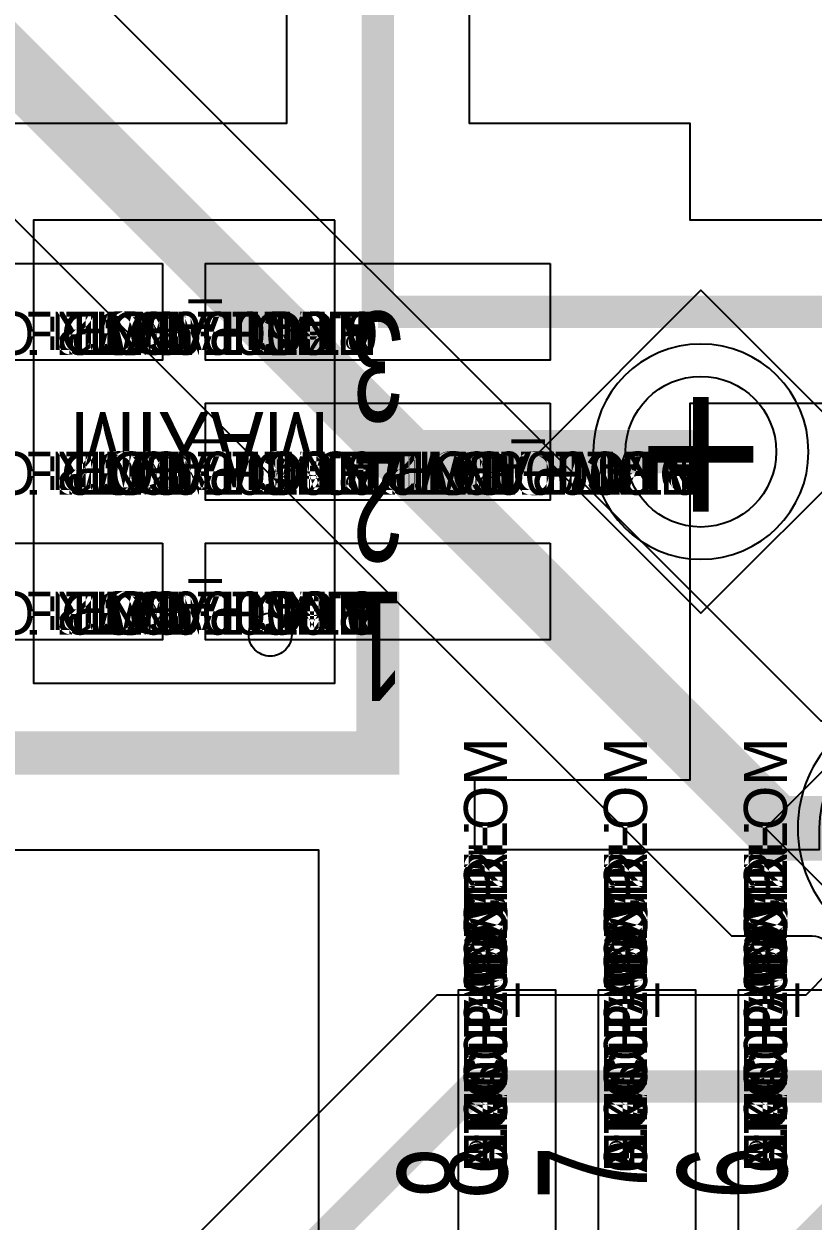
# Model space of a CAD drawing. Extents: x 0 to 323, y 0 to 320.
# Drawn here: x 117.81 to 121.47, y 92.93 to 98.49 of the extents above; entities that cross this region are included whole.
import ezdxf
from ezdxf.enums import TextEntityAlignment as Align

# ---------------------------------------------------------------- set-up
doc = ezdxf.new("R2010")
doc.units = 0
doc.header["$MEASUREMENT"] = 0
doc.layers.get('0').update_dxf_attribs({"linetype": 'CONTINUOUS'})
for name, color, linetype in [('CDN_FIGURES', 7, 'CONTINUOUS'), ('ETCH_BOTTOM', 7, 'CONTINUOUS'), ('ETCH_GND', 3, 'CONTINUOUS'), ('ETCH_INT1', 4, 'CONTINUOUS'), ('ETCH_INT2', 5, 'CONTINUOUS'), ('ETCH_PWR', 6, 'CONTINUOUS'), ('ETCH_TOP', 2, 'CONTINUOUS'), ('MANUFACTURING_NCLEGEND-1-6', 8, 'CONTINUOUS'), ('PACKAGE_GEOMETRY_ASSEMBLY_TOP', 11, 'CONTINUOUS'), ('PACKAGE_GEOMETRY_PIN_NUMBER', 9, 'CONTINUOUS')]:
    doc.layers.add(name, color=color, linetype=linetype)

# ---------------------------------------------------------------- blocks, each defined once
blk = doc.blocks.new('FIGURE_DIAMOND')
at = {"layer": 'CDN_FIGURES'}
blk.add_lwpolyline([(-0.5, 0), (0, 0.5), (0.5, 0), (0, -0.5)], close=True, dxfattribs=at)
blk = doc.blocks.new('PAD_INFO')
for tag in ['SHAPE_TYPE', 'PAD_HEIGHT', 'PAD_LAYER', 'PAD_TYPE', 'PAD_WIDTH']:
    blk.add_attdef(tag, (0, 0), '', height=0.2)
at = {"flags": 2}
blk.add_attdef('CDN_TYPE', (0, 0), '', height=0.2, dxfattribs=at)
blk = doc.blocks.new('DRILL_INFO')
at = {"flags": 2}
blk.add_attdef('CDN_TYPE', (0, 0), '', height=0.2, dxfattribs=at)
for tag in ['FSHAPE', 'FCHAR', 'DRILL_HEIGHT', 'DIAMETER', 'PLATED', 'DRILL_WIDTH']:
    blk.add_attdef(tag, (0, 0), '', height=0.2)
blk = doc.blocks.new('VIA0700X0300')
at = {"layer": 'ETCH_BOTTOM'}
blk.add_circle((0, 0), 0.35, dxfattribs=at)
at = {"layer": 'ETCH_GND'}
blk.add_circle((0, 0), 0.35, dxfattribs=at)
at = {"layer": 'ETCH_INT1'}
blk.add_circle((0, 0), 0.35, dxfattribs=at)
at = {"layer": 'ETCH_INT2'}
blk.add_circle((0, 0), 0.35, dxfattribs=at)
at = {"layer": 'ETCH_PWR'}
blk.add_circle((0, 0), 0.35, dxfattribs=at)
at = {"layer": 'ETCH_TOP'}
blk.add_circle((0, 0), 0.35, dxfattribs=at)
ref = blk.add_blockref('PAD_INFO', (0, 0))
ref.add_attrib('PAD_LAYER', 'ETCH_TOP', (0, 0), dxfattribs={"height": 0.2})
ref.add_attrib('SHAPE_TYPE', 'NULL', (0, 0), dxfattribs={"height": 0.2})
ref.add_attrib('PAD_TYPE', 'ANTIPAD', (0, 0), dxfattribs={"height": 0.2})
ref.add_attrib('PAD_WIDTH', '0.000000', (0, 0), dxfattribs={"height": 0.2})
ref.add_attrib('PAD_HEIGHT', '0.000000', (0, 0), dxfattribs={"height": 0.2})
ref = blk.add_blockref('PAD_INFO', (0, 0))
ref.add_attrib('PAD_LAYER', 'ETCH_GND', (0, 0), dxfattribs={"height": 0.2})
ref.add_attrib('SHAPE_TYPE', 'NULL', (0, 0), dxfattribs={"height": 0.2})
ref.add_attrib('PAD_TYPE', 'ANTIPAD', (0, 0), dxfattribs={"height": 0.2})
ref.add_attrib('PAD_WIDTH', '0.000000', (0, 0), dxfattribs={"height": 0.2})
ref.add_attrib('PAD_HEIGHT', '0.000000', (0, 0), dxfattribs={"height": 0.2})
ref = blk.add_blockref('PAD_INFO', (0, 0))
ref.add_attrib('PAD_LAYER', 'ETCH_INT1', (0, 0), dxfattribs={"height": 0.2})
ref.add_attrib('SHAPE_TYPE', 'NULL', (0, 0), dxfattribs={"height": 0.2})
ref.add_attrib('PAD_TYPE', 'ANTIPAD', (0, 0), dxfattribs={"height": 0.2})
ref.add_attrib('PAD_WIDTH', '0.000000', (0, 0), dxfattribs={"height": 0.2})
ref.add_attrib('PAD_HEIGHT', '0.000000', (0, 0), dxfattribs={"height": 0.2})
ref = blk.add_blockref('PAD_INFO', (0, 0))
ref.add_attrib('PAD_LAYER', 'ETCH_INT2', (0, 0), dxfattribs={"height": 0.2})
ref.add_attrib('SHAPE_TYPE', 'NULL', (0, 0), dxfattribs={"height": 0.2})
ref.add_attrib('PAD_TYPE', 'ANTIPAD', (0, 0), dxfattribs={"height": 0.2})
ref.add_attrib('PAD_WIDTH', '0.000000', (0, 0), dxfattribs={"height": 0.2})
ref.add_attrib('PAD_HEIGHT', '0.000000', (0, 0), dxfattribs={"height": 0.2})
ref = blk.add_blockref('PAD_INFO', (0, 0))
ref.add_attrib('PAD_LAYER', 'ETCH_PWR', (0, 0), dxfattribs={"height": 0.2})
ref.add_attrib('SHAPE_TYPE', 'NULL', (0, 0), dxfattribs={"height": 0.2})
ref.add_attrib('PAD_TYPE', 'ANTIPAD', (0, 0), dxfattribs={"height": 0.2})
ref.add_attrib('PAD_WIDTH', '0.000000', (0, 0), dxfattribs={"height": 0.2})
ref.add_attrib('PAD_HEIGHT', '0.000000', (0, 0), dxfattribs={"height": 0.2})
ref = blk.add_blockref('PAD_INFO', (0, 0))
ref.add_attrib('PAD_LAYER', 'ETCH_BOTTOM', (0, 0), dxfattribs={"height": 0.2})
ref.add_attrib('SHAPE_TYPE', 'NULL', (0, 0), dxfattribs={"height": 0.2})
ref.add_attrib('PAD_TYPE', 'ANTIPAD', (0, 0), dxfattribs={"height": 0.2})
ref.add_attrib('PAD_WIDTH', '0.000000', (0, 0), dxfattribs={"height": 0.2})
ref.add_attrib('PAD_HEIGHT', '0.000000', (0, 0), dxfattribs={"height": 0.2})
ref = blk.add_blockref('PAD_INFO', (0, 0))
ref.add_attrib('PAD_LAYER', 'ETCH_TOP', (0, 0), dxfattribs={"height": 0.2})
ref.add_attrib('SHAPE_TYPE', 'NULL', (0, 0), dxfattribs={"height": 0.2})
ref.add_attrib('PAD_TYPE', 'THERMAL', (0, 0), dxfattribs={"height": 0.2})
ref.add_attrib('PAD_WIDTH', '0.000000', (0, 0), dxfattribs={"height": 0.2})
ref.add_attrib('PAD_HEIGHT', '0.000000', (0, 0), dxfattribs={"height": 0.2})
ref = blk.add_blockref('PAD_INFO', (0, 0))
ref.add_attrib('PAD_LAYER', 'ETCH_GND', (0, 0), dxfattribs={"height": 0.2})
ref.add_attrib('SHAPE_TYPE', 'NULL', (0, 0), dxfattribs={"height": 0.2})
ref.add_attrib('PAD_TYPE', 'THERMAL', (0, 0), dxfattribs={"height": 0.2})
ref.add_attrib('PAD_WIDTH', '0.000000', (0, 0), dxfattribs={"height": 0.2})
ref.add_attrib('PAD_HEIGHT', '0.000000', (0, 0), dxfattribs={"height": 0.2})
ref = blk.add_blockref('PAD_INFO', (0, 0))
ref.add_attrib('PAD_LAYER', 'ETCH_INT1', (0, 0), dxfattribs={"height": 0.2})
ref.add_attrib('SHAPE_TYPE', 'NULL', (0, 0), dxfattribs={"height": 0.2})
ref.add_attrib('PAD_TYPE', 'THERMAL', (0, 0), dxfattribs={"height": 0.2})
ref.add_attrib('PAD_WIDTH', '0.000000', (0, 0), dxfattribs={"height": 0.2})
ref.add_attrib('PAD_HEIGHT', '0.000000', (0, 0), dxfattribs={"height": 0.2})
ref = blk.add_blockref('PAD_INFO', (0, 0))
ref.add_attrib('PAD_LAYER', 'ETCH_INT2', (0, 0), dxfattribs={"height": 0.2})
ref.add_attrib('SHAPE_TYPE', 'NULL', (0, 0), dxfattribs={"height": 0.2})
ref.add_attrib('PAD_TYPE', 'THERMAL', (0, 0), dxfattribs={"height": 0.2})
ref.add_attrib('PAD_WIDTH', '0.000000', (0, 0), dxfattribs={"height": 0.2})
ref.add_attrib('PAD_HEIGHT', '0.000000', (0, 0), dxfattribs={"height": 0.2})
ref = blk.add_blockref('PAD_INFO', (0, 0))
ref.add_attrib('PAD_LAYER', 'ETCH_PWR', (0, 0), dxfattribs={"height": 0.2})
ref.add_attrib('SHAPE_TYPE', 'NULL', (0, 0), dxfattribs={"height": 0.2})
ref.add_attrib('PAD_TYPE', 'THERMAL', (0, 0), dxfattribs={"height": 0.2})
ref.add_attrib('PAD_WIDTH', '0.000000', (0, 0), dxfattribs={"height": 0.2})
ref.add_attrib('PAD_HEIGHT', '0.000000', (0, 0), dxfattribs={"height": 0.2})
ref = blk.add_blockref('PAD_INFO', (0, 0))
ref.add_attrib('PAD_LAYER', 'ETCH_BOTTOM', (0, 0), dxfattribs={"height": 0.2})
ref.add_attrib('SHAPE_TYPE', 'NULL', (0, 0), dxfattribs={"height": 0.2})
ref.add_attrib('PAD_TYPE', 'THERMAL', (0, 0), dxfattribs={"height": 0.2})
ref.add_attrib('PAD_WIDTH', '0.000000', (0, 0), dxfattribs={"height": 0.2})
ref.add_attrib('PAD_HEIGHT', '0.000000', (0, 0), dxfattribs={"height": 0.2})
ref = blk.add_blockref('PAD_INFO', (0, 0))
ref.add_attrib('PAD_LAYER', 'ETCH_TOP', (0, 0), dxfattribs={"height": 0.2})
ref.add_attrib('SHAPE_TYPE', 'CIRCLE', (0, 0), dxfattribs={"height": 0.2})
ref.add_attrib('PAD_TYPE', 'REGULAR', (0, 0), dxfattribs={"height": 0.2})
ref.add_attrib('PAD_WIDTH', '0.700000', (0, 0), dxfattribs={"height": 0.2})
ref.add_attrib('PAD_HEIGHT', '0.700000', (0, 0), dxfattribs={"height": 0.2})
ref = blk.add_blockref('PAD_INFO', (0, 0))
ref.add_attrib('PAD_LAYER', 'ETCH_GND', (0, 0), dxfattribs={"height": 0.2})
ref.add_attrib('SHAPE_TYPE', 'CIRCLE', (0, 0), dxfattribs={"height": 0.2})
ref.add_attrib('PAD_TYPE', 'REGULAR', (0, 0), dxfattribs={"height": 0.2})
ref.add_attrib('PAD_WIDTH', '0.700000', (0, 0), dxfattribs={"height": 0.2})
ref.add_attrib('PAD_HEIGHT', '0.700000', (0, 0), dxfattribs={"height": 0.2})
ref = blk.add_blockref('PAD_INFO', (0, 0))
ref.add_attrib('PAD_LAYER', 'ETCH_INT1', (0, 0), dxfattribs={"height": 0.2})
ref.add_attrib('SHAPE_TYPE', 'CIRCLE', (0, 0), dxfattribs={"height": 0.2})
ref.add_attrib('PAD_TYPE', 'REGULAR', (0, 0), dxfattribs={"height": 0.2})
ref.add_attrib('PAD_WIDTH', '0.700000', (0, 0), dxfattribs={"height": 0.2})
ref.add_attrib('PAD_HEIGHT', '0.700000', (0, 0), dxfattribs={"height": 0.2})
ref = blk.add_blockref('PAD_INFO', (0, 0))
ref.add_attrib('PAD_LAYER', 'ETCH_INT2', (0, 0), dxfattribs={"height": 0.2})
ref.add_attrib('SHAPE_TYPE', 'CIRCLE', (0, 0), dxfattribs={"height": 0.2})
ref.add_attrib('PAD_TYPE', 'REGULAR', (0, 0), dxfattribs={"height": 0.2})
ref.add_attrib('PAD_WIDTH', '0.700000', (0, 0), dxfattribs={"height": 0.2})
ref.add_attrib('PAD_HEIGHT', '0.700000', (0, 0), dxfattribs={"height": 0.2})
ref = blk.add_blockref('PAD_INFO', (0, 0))
ref.add_attrib('PAD_LAYER', 'ETCH_PWR', (0, 0), dxfattribs={"height": 0.2})
ref.add_attrib('SHAPE_TYPE', 'CIRCLE', (0, 0), dxfattribs={"height": 0.2})
ref.add_attrib('PAD_TYPE', 'REGULAR', (0, 0), dxfattribs={"height": 0.2})
ref.add_attrib('PAD_WIDTH', '0.700000', (0, 0), dxfattribs={"height": 0.2})
ref.add_attrib('PAD_HEIGHT', '0.700000', (0, 0), dxfattribs={"height": 0.2})
ref = blk.add_blockref('PAD_INFO', (0, 0))
ref.add_attrib('PAD_LAYER', 'ETCH_BOTTOM', (0, 0), dxfattribs={"height": 0.2})
ref.add_attrib('SHAPE_TYPE', 'CIRCLE', (0, 0), dxfattribs={"height": 0.2})
ref.add_attrib('PAD_TYPE', 'REGULAR', (0, 0), dxfattribs={"height": 0.2})
ref.add_attrib('PAD_WIDTH', '0.700000', (0, 0), dxfattribs={"height": 0.2})
ref.add_attrib('PAD_HEIGHT', '0.700000', (0, 0), dxfattribs={"height": 0.2})
ref = blk.add_blockref('DRILL_INFO', (0, 0))
ref.add_attrib('DIAMETER', '0.300000', (0, 0), dxfattribs={"height": 0.2})
ref.add_attrib('PLATED', 'PLATED', (0, 0), dxfattribs={"height": 0.2})
ref.add_attrib('FSHAPE', 'DIAMOND', (0, 0), dxfattribs={"height": 0.2})
ref.add_attrib('FCHAR', '+', (0, 0), dxfattribs={"height": 0.2})
ref.add_attrib('DRILL_WIDTH', '1.500000', (0, 0), dxfattribs={"height": 0.2})
ref.add_attrib('DRILL_HEIGHT', '1.500000', (0, 0), dxfattribs={"height": 0.2})
for tag in ['CDN_TYPE', 'PIN']:
    blk.add_attdef(tag, (0, 0), '', height=0.2)
at = {"flags": 2}
for tag in ['PSTKNAME', 'BBV']:
    blk.add_attdef(tag, (0, 0), '', height=0.2, dxfattribs=at)
blk = doc.blocks.new('RC1600X0450TS_NS')
at = {"layer": 'ETCH_TOP'}
blk.add_lwpolyline([(-0.8, -0.225), (-0.8, 0.225), (0.8, 0.225), (0.8, -0.225)], close=True, dxfattribs=at)
ref = blk.add_blockref('PAD_INFO', (0, 0))
ref.add_attrib('PAD_LAYER', 'ETCH_TOP', (0, 0), dxfattribs={"height": 0.2})
ref.add_attrib('SHAPE_TYPE', 'NULL', (0, 0), dxfattribs={"height": 0.2})
ref.add_attrib('PAD_TYPE', 'ANTIPAD', (0, 0), dxfattribs={"height": 0.2})
ref.add_attrib('PAD_WIDTH', '0.000000', (0, 0), dxfattribs={"height": 0.2})
ref.add_attrib('PAD_HEIGHT', '0.000000', (0, 0), dxfattribs={"height": 0.2})
ref = blk.add_blockref('PAD_INFO', (0, 0))
ref.add_attrib('PAD_LAYER', 'ETCH_GND', (0, 0), dxfattribs={"height": 0.2})
ref.add_attrib('SHAPE_TYPE', 'NULL', (0, 0), dxfattribs={"height": 0.2})
ref.add_attrib('PAD_TYPE', 'ANTIPAD', (0, 0), dxfattribs={"height": 0.2})
ref.add_attrib('PAD_WIDTH', '0.000000', (0, 0), dxfattribs={"height": 0.2})
ref.add_attrib('PAD_HEIGHT', '0.000000', (0, 0), dxfattribs={"height": 0.2})
ref = blk.add_blockref('PAD_INFO', (0, 0))
ref.add_attrib('PAD_LAYER', 'ETCH_INT1', (0, 0), dxfattribs={"height": 0.2})
ref.add_attrib('SHAPE_TYPE', 'NULL', (0, 0), dxfattribs={"height": 0.2})
ref.add_attrib('PAD_TYPE', 'ANTIPAD', (0, 0), dxfattribs={"height": 0.2})
ref.add_attrib('PAD_WIDTH', '0.000000', (0, 0), dxfattribs={"height": 0.2})
ref.add_attrib('PAD_HEIGHT', '0.000000', (0, 0), dxfattribs={"height": 0.2})
ref = blk.add_blockref('PAD_INFO', (0, 0))
ref.add_attrib('PAD_LAYER', 'ETCH_INT2', (0, 0), dxfattribs={"height": 0.2})
ref.add_attrib('SHAPE_TYPE', 'NULL', (0, 0), dxfattribs={"height": 0.2})
ref.add_attrib('PAD_TYPE', 'ANTIPAD', (0, 0), dxfattribs={"height": 0.2})
ref.add_attrib('PAD_WIDTH', '0.000000', (0, 0), dxfattribs={"height": 0.2})
ref.add_attrib('PAD_HEIGHT', '0.000000', (0, 0), dxfattribs={"height": 0.2})
ref = blk.add_blockref('PAD_INFO', (0, 0))
ref.add_attrib('PAD_LAYER', 'ETCH_PWR', (0, 0), dxfattribs={"height": 0.2})
ref.add_attrib('SHAPE_TYPE', 'NULL', (0, 0), dxfattribs={"height": 0.2})
ref.add_attrib('PAD_TYPE', 'ANTIPAD', (0, 0), dxfattribs={"height": 0.2})
ref.add_attrib('PAD_WIDTH', '0.000000', (0, 0), dxfattribs={"height": 0.2})
ref.add_attrib('PAD_HEIGHT', '0.000000', (0, 0), dxfattribs={"height": 0.2})
ref = blk.add_blockref('PAD_INFO', (0, 0))
ref.add_attrib('PAD_LAYER', 'ETCH_BOTTOM', (0, 0), dxfattribs={"height": 0.2})
ref.add_attrib('SHAPE_TYPE', 'NULL', (0, 0), dxfattribs={"height": 0.2})
ref.add_attrib('PAD_TYPE', 'ANTIPAD', (0, 0), dxfattribs={"height": 0.2})
ref.add_attrib('PAD_WIDTH', '0.000000', (0, 0), dxfattribs={"height": 0.2})
ref.add_attrib('PAD_HEIGHT', '0.000000', (0, 0), dxfattribs={"height": 0.2})
ref = blk.add_blockref('PAD_INFO', (0, 0))
ref.add_attrib('PAD_LAYER', 'ETCH_TOP', (0, 0), dxfattribs={"height": 0.2})
ref.add_attrib('SHAPE_TYPE', 'NULL', (0, 0), dxfattribs={"height": 0.2})
ref.add_attrib('PAD_TYPE', 'THERMAL', (0, 0), dxfattribs={"height": 0.2})
ref.add_attrib('PAD_WIDTH', '0.000000', (0, 0), dxfattribs={"height": 0.2})
ref.add_attrib('PAD_HEIGHT', '0.000000', (0, 0), dxfattribs={"height": 0.2})
ref = blk.add_blockref('PAD_INFO', (0, 0))
ref.add_attrib('PAD_LAYER', 'ETCH_GND', (0, 0), dxfattribs={"height": 0.2})
ref.add_attrib('SHAPE_TYPE', 'NULL', (0, 0), dxfattribs={"height": 0.2})
ref.add_attrib('PAD_TYPE', 'THERMAL', (0, 0), dxfattribs={"height": 0.2})
ref.add_attrib('PAD_WIDTH', '0.000000', (0, 0), dxfattribs={"height": 0.2})
ref.add_attrib('PAD_HEIGHT', '0.000000', (0, 0), dxfattribs={"height": 0.2})
ref = blk.add_blockref('PAD_INFO', (0, 0))
ref.add_attrib('PAD_LAYER', 'ETCH_INT1', (0, 0), dxfattribs={"height": 0.2})
ref.add_attrib('SHAPE_TYPE', 'NULL', (0, 0), dxfattribs={"height": 0.2})
ref.add_attrib('PAD_TYPE', 'THERMAL', (0, 0), dxfattribs={"height": 0.2})
ref.add_attrib('PAD_WIDTH', '0.000000', (0, 0), dxfattribs={"height": 0.2})
ref.add_attrib('PAD_HEIGHT', '0.000000', (0, 0), dxfattribs={"height": 0.2})
ref = blk.add_blockref('PAD_INFO', (0, 0))
ref.add_attrib('PAD_LAYER', 'ETCH_INT2', (0, 0), dxfattribs={"height": 0.2})
ref.add_attrib('SHAPE_TYPE', 'NULL', (0, 0), dxfattribs={"height": 0.2})
ref.add_attrib('PAD_TYPE', 'THERMAL', (0, 0), dxfattribs={"height": 0.2})
ref.add_attrib('PAD_WIDTH', '0.000000', (0, 0), dxfattribs={"height": 0.2})
ref.add_attrib('PAD_HEIGHT', '0.000000', (0, 0), dxfattribs={"height": 0.2})
ref = blk.add_blockref('PAD_INFO', (0, 0))
ref.add_attrib('PAD_LAYER', 'ETCH_PWR', (0, 0), dxfattribs={"height": 0.2})
ref.add_attrib('SHAPE_TYPE', 'NULL', (0, 0), dxfattribs={"height": 0.2})
ref.add_attrib('PAD_TYPE', 'THERMAL', (0, 0), dxfattribs={"height": 0.2})
ref.add_attrib('PAD_WIDTH', '0.000000', (0, 0), dxfattribs={"height": 0.2})
ref.add_attrib('PAD_HEIGHT', '0.000000', (0, 0), dxfattribs={"height": 0.2})
ref = blk.add_blockref('PAD_INFO', (0, 0))
ref.add_attrib('PAD_LAYER', 'ETCH_BOTTOM', (0, 0), dxfattribs={"height": 0.2})
ref.add_attrib('SHAPE_TYPE', 'NULL', (0, 0), dxfattribs={"height": 0.2})
ref.add_attrib('PAD_TYPE', 'THERMAL', (0, 0), dxfattribs={"height": 0.2})
ref.add_attrib('PAD_WIDTH', '0.000000', (0, 0), dxfattribs={"height": 0.2})
ref.add_attrib('PAD_HEIGHT', '0.000000', (0, 0), dxfattribs={"height": 0.2})
ref = blk.add_blockref('PAD_INFO', (0, 0))
ref.add_attrib('PAD_LAYER', 'ETCH_TOP', (0, 0), dxfattribs={"height": 0.2})
ref.add_attrib('SHAPE_TYPE', 'RECTANGLE', (0, 0), dxfattribs={"height": 0.2})
ref.add_attrib('PAD_TYPE', 'REGULAR', (0, 0), dxfattribs={"height": 0.2})
ref.add_attrib('PAD_WIDTH', '1.600000', (0, 0), dxfattribs={"height": 0.2})
ref.add_attrib('PAD_HEIGHT', '0.450000', (0, 0), dxfattribs={"height": 0.2})
ref = blk.add_blockref('PAD_INFO', (0, 0))
ref.add_attrib('PAD_LAYER', 'ETCH_GND', (0, 0), dxfattribs={"height": 0.2})
ref.add_attrib('SHAPE_TYPE', 'NULL', (0, 0), dxfattribs={"height": 0.2})
ref.add_attrib('PAD_TYPE', 'REGULAR', (0, 0), dxfattribs={"height": 0.2})
ref.add_attrib('PAD_WIDTH', '0.000000', (0, 0), dxfattribs={"height": 0.2})
ref.add_attrib('PAD_HEIGHT', '0.000000', (0, 0), dxfattribs={"height": 0.2})
ref = blk.add_blockref('PAD_INFO', (0, 0))
ref.add_attrib('PAD_LAYER', 'ETCH_INT1', (0, 0), dxfattribs={"height": 0.2})
ref.add_attrib('SHAPE_TYPE', 'NULL', (0, 0), dxfattribs={"height": 0.2})
ref.add_attrib('PAD_TYPE', 'REGULAR', (0, 0), dxfattribs={"height": 0.2})
ref.add_attrib('PAD_WIDTH', '0.000000', (0, 0), dxfattribs={"height": 0.2})
ref.add_attrib('PAD_HEIGHT', '0.000000', (0, 0), dxfattribs={"height": 0.2})
ref = blk.add_blockref('PAD_INFO', (0, 0))
ref.add_attrib('PAD_LAYER', 'ETCH_INT2', (0, 0), dxfattribs={"height": 0.2})
ref.add_attrib('SHAPE_TYPE', 'NULL', (0, 0), dxfattribs={"height": 0.2})
ref.add_attrib('PAD_TYPE', 'REGULAR', (0, 0), dxfattribs={"height": 0.2})
ref.add_attrib('PAD_WIDTH', '0.000000', (0, 0), dxfattribs={"height": 0.2})
ref.add_attrib('PAD_HEIGHT', '0.000000', (0, 0), dxfattribs={"height": 0.2})
ref = blk.add_blockref('PAD_INFO', (0, 0))
ref.add_attrib('PAD_LAYER', 'ETCH_PWR', (0, 0), dxfattribs={"height": 0.2})
ref.add_attrib('SHAPE_TYPE', 'NULL', (0, 0), dxfattribs={"height": 0.2})
ref.add_attrib('PAD_TYPE', 'REGULAR', (0, 0), dxfattribs={"height": 0.2})
ref.add_attrib('PAD_WIDTH', '0.000000', (0, 0), dxfattribs={"height": 0.2})
ref.add_attrib('PAD_HEIGHT', '0.000000', (0, 0), dxfattribs={"height": 0.2})
ref = blk.add_blockref('PAD_INFO', (0, 0))
ref.add_attrib('PAD_LAYER', 'ETCH_BOTTOM', (0, 0), dxfattribs={"height": 0.2})
ref.add_attrib('SHAPE_TYPE', 'NULL', (0, 0), dxfattribs={"height": 0.2})
ref.add_attrib('PAD_TYPE', 'REGULAR', (0, 0), dxfattribs={"height": 0.2})
ref.add_attrib('PAD_WIDTH', '0.000000', (0, 0), dxfattribs={"height": 0.2})
ref.add_attrib('PAD_HEIGHT', '0.000000', (0, 0), dxfattribs={"height": 0.2})
ref = blk.add_blockref('DRILL_INFO', (0, 0))
ref.add_attrib('DIAMETER', '0.000000', (0, 0), dxfattribs={"height": 0.2})
ref.add_attrib('PLATED', 'PLATED', (0, 0), dxfattribs={"height": 0.2})
ref.add_attrib('FSHAPE', 'NULL', (0, 0), dxfattribs={"height": 0.2})
ref.add_attrib('DRILL_WIDTH', '0.000000', (0, 0), dxfattribs={"height": 0.2})
ref.add_attrib('DRILL_HEIGHT', '0.000000', (0, 0), dxfattribs={"height": 0.2})
for tag in ['CDN_TYPE', 'PIN']:
    blk.add_attdef(tag, (0, 0), '', height=0.2)
at = {"flags": 2}
for tag in ['PSTKNAME', 'BBV']:
    blk.add_attdef(tag, (0, 0), '', height=0.2, dxfattribs=at)
blk = doc.blocks.new('F52')
at = {"layer": 'PACKAGE_GEOMETRY_ASSEMBLY_TOP'}
blk.add_lwpolyline([(0.2, -1.725), (1.6, -1.725), (1.6, 0.425), (0.2, 0.425)], close=True, dxfattribs=at)
blk.add_lwpolyline([(0.5, 0.3, -0.414214), (0.6, 0.2, -0.414214), (0.5, 0.1, -0.414214), (0.4, 0.2, -0.414214), (0.5, 0.3)], format="xyb", close=True, dxfattribs=at)
at = {"layer": 'ETCH_TOP'}
ref = blk.add_blockref('RC1600X0450TS_NS', (0, 0), dxfattribs=at)
ref.add_attrib('CDN_TYPE', 'PIN', (0, 0), dxfattribs={"height": 0.2})
ref.add_attrib('PIN', '1', (0, 0), dxfattribs={"height": 0.2})
ref = blk.add_blockref('RC1600X0450TS_NS', (1.8, 0), dxfattribs=at)
ref.add_attrib('CDN_TYPE', 'PIN', (0, 0), dxfattribs={"height": 0.2})
ref.add_attrib('PIN', '5', (0, 0), dxfattribs={"height": 0.2})
ref = blk.add_blockref('RC1600X0450TS_NS', (0, -1.3), dxfattribs=at)
ref.add_attrib('CDN_TYPE', 'PIN', (0, 0), dxfattribs={"height": 0.2})
ref.add_attrib('PIN', '3', (0, 0), dxfattribs={"height": 0.2})
ref = blk.add_blockref('RC1600X0450TS_NS', (0, -0.65), dxfattribs=at)
ref.add_attrib('CDN_TYPE', 'PIN', (0, 0), dxfattribs={"height": 0.2})
ref.add_attrib('PIN', '2', (0, 0), dxfattribs={"height": 0.2})
ref = blk.add_blockref('RC1600X0450TS_NS', (1.8, -1.3), dxfattribs=at)
ref.add_attrib('CDN_TYPE', 'PIN', (0, 0), dxfattribs={"height": 0.2})
ref.add_attrib('PIN', '4', (0, 0), dxfattribs={"height": 0.2})
at = {"flags": 2}
for tag in ['SYMBOL_TYPE', 'CDN_TYPE', 'REFDES']:
    blk.add_attdef(tag, (0, 0), '', height=0.2, dxfattribs=at)
at = {"layer": 'PACKAGE_GEOMETRY_ASSEMBLY_TOP', "width": 0.785714}
blk.add_text('MAXIM', height=0.35, dxfattribs=at).set_placement((0.225, -0.834))
blk = doc.blocks.new('RC1700X0450TS_NS')
at = {"layer": 'ETCH_TOP'}
blk.add_lwpolyline([(-0.85, -0.225), (-0.85, 0.225), (0.85, 0.225), (0.85, -0.225)], close=True, dxfattribs=at)
ref = blk.add_blockref('PAD_INFO', (0, 0))
ref.add_attrib('PAD_LAYER', 'ETCH_TOP', (0, 0), dxfattribs={"height": 0.2})
ref.add_attrib('SHAPE_TYPE', 'NULL', (0, 0), dxfattribs={"height": 0.2})
ref.add_attrib('PAD_TYPE', 'ANTIPAD', (0, 0), dxfattribs={"height": 0.2})
ref.add_attrib('PAD_WIDTH', '0.000000', (0, 0), dxfattribs={"height": 0.2})
ref.add_attrib('PAD_HEIGHT', '0.000000', (0, 0), dxfattribs={"height": 0.2})
ref = blk.add_blockref('PAD_INFO', (0, 0))
ref.add_attrib('PAD_LAYER', 'ETCH_GND', (0, 0), dxfattribs={"height": 0.2})
ref.add_attrib('SHAPE_TYPE', 'NULL', (0, 0), dxfattribs={"height": 0.2})
ref.add_attrib('PAD_TYPE', 'ANTIPAD', (0, 0), dxfattribs={"height": 0.2})
ref.add_attrib('PAD_WIDTH', '0.000000', (0, 0), dxfattribs={"height": 0.2})
ref.add_attrib('PAD_HEIGHT', '0.000000', (0, 0), dxfattribs={"height": 0.2})
ref = blk.add_blockref('PAD_INFO', (0, 0))
ref.add_attrib('PAD_LAYER', 'ETCH_INT1', (0, 0), dxfattribs={"height": 0.2})
ref.add_attrib('SHAPE_TYPE', 'NULL', (0, 0), dxfattribs={"height": 0.2})
ref.add_attrib('PAD_TYPE', 'ANTIPAD', (0, 0), dxfattribs={"height": 0.2})
ref.add_attrib('PAD_WIDTH', '0.000000', (0, 0), dxfattribs={"height": 0.2})
ref.add_attrib('PAD_HEIGHT', '0.000000', (0, 0), dxfattribs={"height": 0.2})
ref = blk.add_blockref('PAD_INFO', (0, 0))
ref.add_attrib('PAD_LAYER', 'ETCH_INT2', (0, 0), dxfattribs={"height": 0.2})
ref.add_attrib('SHAPE_TYPE', 'NULL', (0, 0), dxfattribs={"height": 0.2})
ref.add_attrib('PAD_TYPE', 'ANTIPAD', (0, 0), dxfattribs={"height": 0.2})
ref.add_attrib('PAD_WIDTH', '0.000000', (0, 0), dxfattribs={"height": 0.2})
ref.add_attrib('PAD_HEIGHT', '0.000000', (0, 0), dxfattribs={"height": 0.2})
ref = blk.add_blockref('PAD_INFO', (0, 0))
ref.add_attrib('PAD_LAYER', 'ETCH_PWR', (0, 0), dxfattribs={"height": 0.2})
ref.add_attrib('SHAPE_TYPE', 'NULL', (0, 0), dxfattribs={"height": 0.2})
ref.add_attrib('PAD_TYPE', 'ANTIPAD', (0, 0), dxfattribs={"height": 0.2})
ref.add_attrib('PAD_WIDTH', '0.000000', (0, 0), dxfattribs={"height": 0.2})
ref.add_attrib('PAD_HEIGHT', '0.000000', (0, 0), dxfattribs={"height": 0.2})
ref = blk.add_blockref('PAD_INFO', (0, 0))
ref.add_attrib('PAD_LAYER', 'ETCH_BOTTOM', (0, 0), dxfattribs={"height": 0.2})
ref.add_attrib('SHAPE_TYPE', 'NULL', (0, 0), dxfattribs={"height": 0.2})
ref.add_attrib('PAD_TYPE', 'ANTIPAD', (0, 0), dxfattribs={"height": 0.2})
ref.add_attrib('PAD_WIDTH', '0.000000', (0, 0), dxfattribs={"height": 0.2})
ref.add_attrib('PAD_HEIGHT', '0.000000', (0, 0), dxfattribs={"height": 0.2})
ref = blk.add_blockref('PAD_INFO', (0, 0))
ref.add_attrib('PAD_LAYER', 'ETCH_TOP', (0, 0), dxfattribs={"height": 0.2})
ref.add_attrib('SHAPE_TYPE', 'NULL', (0, 0), dxfattribs={"height": 0.2})
ref.add_attrib('PAD_TYPE', 'THERMAL', (0, 0), dxfattribs={"height": 0.2})
ref.add_attrib('PAD_WIDTH', '0.000000', (0, 0), dxfattribs={"height": 0.2})
ref.add_attrib('PAD_HEIGHT', '0.000000', (0, 0), dxfattribs={"height": 0.2})
ref = blk.add_blockref('PAD_INFO', (0, 0))
ref.add_attrib('PAD_LAYER', 'ETCH_GND', (0, 0), dxfattribs={"height": 0.2})
ref.add_attrib('SHAPE_TYPE', 'NULL', (0, 0), dxfattribs={"height": 0.2})
ref.add_attrib('PAD_TYPE', 'THERMAL', (0, 0), dxfattribs={"height": 0.2})
ref.add_attrib('PAD_WIDTH', '0.000000', (0, 0), dxfattribs={"height": 0.2})
ref.add_attrib('PAD_HEIGHT', '0.000000', (0, 0), dxfattribs={"height": 0.2})
ref = blk.add_blockref('PAD_INFO', (0, 0))
ref.add_attrib('PAD_LAYER', 'ETCH_INT1', (0, 0), dxfattribs={"height": 0.2})
ref.add_attrib('SHAPE_TYPE', 'NULL', (0, 0), dxfattribs={"height": 0.2})
ref.add_attrib('PAD_TYPE', 'THERMAL', (0, 0), dxfattribs={"height": 0.2})
ref.add_attrib('PAD_WIDTH', '0.000000', (0, 0), dxfattribs={"height": 0.2})
ref.add_attrib('PAD_HEIGHT', '0.000000', (0, 0), dxfattribs={"height": 0.2})
ref = blk.add_blockref('PAD_INFO', (0, 0))
ref.add_attrib('PAD_LAYER', 'ETCH_INT2', (0, 0), dxfattribs={"height": 0.2})
ref.add_attrib('SHAPE_TYPE', 'NULL', (0, 0), dxfattribs={"height": 0.2})
ref.add_attrib('PAD_TYPE', 'THERMAL', (0, 0), dxfattribs={"height": 0.2})
ref.add_attrib('PAD_WIDTH', '0.000000', (0, 0), dxfattribs={"height": 0.2})
ref.add_attrib('PAD_HEIGHT', '0.000000', (0, 0), dxfattribs={"height": 0.2})
ref = blk.add_blockref('PAD_INFO', (0, 0))
ref.add_attrib('PAD_LAYER', 'ETCH_PWR', (0, 0), dxfattribs={"height": 0.2})
ref.add_attrib('SHAPE_TYPE', 'NULL', (0, 0), dxfattribs={"height": 0.2})
ref.add_attrib('PAD_TYPE', 'THERMAL', (0, 0), dxfattribs={"height": 0.2})
ref.add_attrib('PAD_WIDTH', '0.000000', (0, 0), dxfattribs={"height": 0.2})
ref.add_attrib('PAD_HEIGHT', '0.000000', (0, 0), dxfattribs={"height": 0.2})
ref = blk.add_blockref('PAD_INFO', (0, 0))
ref.add_attrib('PAD_LAYER', 'ETCH_BOTTOM', (0, 0), dxfattribs={"height": 0.2})
ref.add_attrib('SHAPE_TYPE', 'NULL', (0, 0), dxfattribs={"height": 0.2})
ref.add_attrib('PAD_TYPE', 'THERMAL', (0, 0), dxfattribs={"height": 0.2})
ref.add_attrib('PAD_WIDTH', '0.000000', (0, 0), dxfattribs={"height": 0.2})
ref.add_attrib('PAD_HEIGHT', '0.000000', (0, 0), dxfattribs={"height": 0.2})
ref = blk.add_blockref('PAD_INFO', (0, 0))
ref.add_attrib('PAD_LAYER', 'ETCH_TOP', (0, 0), dxfattribs={"height": 0.2})
ref.add_attrib('SHAPE_TYPE', 'RECTANGLE', (0, 0), dxfattribs={"height": 0.2})
ref.add_attrib('PAD_TYPE', 'REGULAR', (0, 0), dxfattribs={"height": 0.2})
ref.add_attrib('PAD_WIDTH', '1.700000', (0, 0), dxfattribs={"height": 0.2})
ref.add_attrib('PAD_HEIGHT', '0.450000', (0, 0), dxfattribs={"height": 0.2})
ref = blk.add_blockref('PAD_INFO', (0, 0))
ref.add_attrib('PAD_LAYER', 'ETCH_GND', (0, 0), dxfattribs={"height": 0.2})
ref.add_attrib('SHAPE_TYPE', 'NULL', (0, 0), dxfattribs={"height": 0.2})
ref.add_attrib('PAD_TYPE', 'REGULAR', (0, 0), dxfattribs={"height": 0.2})
ref.add_attrib('PAD_WIDTH', '0.000000', (0, 0), dxfattribs={"height": 0.2})
ref.add_attrib('PAD_HEIGHT', '0.000000', (0, 0), dxfattribs={"height": 0.2})
ref = blk.add_blockref('PAD_INFO', (0, 0))
ref.add_attrib('PAD_LAYER', 'ETCH_INT1', (0, 0), dxfattribs={"height": 0.2})
ref.add_attrib('SHAPE_TYPE', 'NULL', (0, 0), dxfattribs={"height": 0.2})
ref.add_attrib('PAD_TYPE', 'REGULAR', (0, 0), dxfattribs={"height": 0.2})
ref.add_attrib('PAD_WIDTH', '0.000000', (0, 0), dxfattribs={"height": 0.2})
ref.add_attrib('PAD_HEIGHT', '0.000000', (0, 0), dxfattribs={"height": 0.2})
ref = blk.add_blockref('PAD_INFO', (0, 0))
ref.add_attrib('PAD_LAYER', 'ETCH_INT2', (0, 0), dxfattribs={"height": 0.2})
ref.add_attrib('SHAPE_TYPE', 'NULL', (0, 0), dxfattribs={"height": 0.2})
ref.add_attrib('PAD_TYPE', 'REGULAR', (0, 0), dxfattribs={"height": 0.2})
ref.add_attrib('PAD_WIDTH', '0.000000', (0, 0), dxfattribs={"height": 0.2})
ref.add_attrib('PAD_HEIGHT', '0.000000', (0, 0), dxfattribs={"height": 0.2})
ref = blk.add_blockref('PAD_INFO', (0, 0))
ref.add_attrib('PAD_LAYER', 'ETCH_PWR', (0, 0), dxfattribs={"height": 0.2})
ref.add_attrib('SHAPE_TYPE', 'NULL', (0, 0), dxfattribs={"height": 0.2})
ref.add_attrib('PAD_TYPE', 'REGULAR', (0, 0), dxfattribs={"height": 0.2})
ref.add_attrib('PAD_WIDTH', '0.000000', (0, 0), dxfattribs={"height": 0.2})
ref.add_attrib('PAD_HEIGHT', '0.000000', (0, 0), dxfattribs={"height": 0.2})
ref = blk.add_blockref('PAD_INFO', (0, 0))
ref.add_attrib('PAD_LAYER', 'ETCH_BOTTOM', (0, 0), dxfattribs={"height": 0.2})
ref.add_attrib('SHAPE_TYPE', 'NULL', (0, 0), dxfattribs={"height": 0.2})
ref.add_attrib('PAD_TYPE', 'REGULAR', (0, 0), dxfattribs={"height": 0.2})
ref.add_attrib('PAD_WIDTH', '0.000000', (0, 0), dxfattribs={"height": 0.2})
ref.add_attrib('PAD_HEIGHT', '0.000000', (0, 0), dxfattribs={"height": 0.2})
ref = blk.add_blockref('DRILL_INFO', (0, 0))
ref.add_attrib('DIAMETER', '0.000000', (0, 0), dxfattribs={"height": 0.2})
ref.add_attrib('PLATED', 'PLATED', (0, 0), dxfattribs={"height": 0.2})
ref.add_attrib('FSHAPE', 'NULL', (0, 0), dxfattribs={"height": 0.2})
ref.add_attrib('DRILL_WIDTH', '0.000000', (0, 0), dxfattribs={"height": 0.2})
ref.add_attrib('DRILL_HEIGHT', '0.000000', (0, 0), dxfattribs={"height": 0.2})
for tag in ['CDN_TYPE', 'PIN']:
    blk.add_attdef(tag, (0, 0), '', height=0.2)
at = {"flags": 2}
for tag in ['PSTKNAME', 'BBV']:
    blk.add_attdef(tag, (0, 0), '', height=0.2, dxfattribs=at)
blk = doc.blocks.new('F255')
at = {"layer": 'ETCH_TOP'}
for p in [(5.8, 0), (5.8, -1.3), (5.8, -0.65)]:
    blk.add_blockref('RC1700X0450TS_NS', p, dxfattribs=at)
at = {"flags": 2}
for tag in ['SYMBOL_TYPE', 'CDN_TYPE', 'REFDES']:
    blk.add_attdef(tag, (0, 0), '', height=0.2, dxfattribs=at)

msp = doc.modelspace()

# ---------------------------------------------------------------- linework, layer by layer
at = {"layer": 'ETCH_BOTTOM'}
msp.add_lwpolyline([(122, 95.3501, 1), (122, 94.1499, 1)], format="xyb", close=True, dxfattribs=at)
at = {"layer": 'ETCH_INT1'}
msp.add_lwpolyline([(121.4501, 96.5, 1), (120.4499, 96.5, 1)], format="xyb", close=True, dxfattribs=at)
at = {"layer": 'ETCH_INT2'}
for points, format in [([(74.1999, 90.4764), (87.3736, 103.6501), (113.1071, 103.6501), (121.5071, 95.2501), (122, 95.2501, -0.02017), (122.0403, 95.2485, 0.438438), (122.1499, 95.3495), (122.1499, 105.4199), (118.6179, 108.952), (118.5821, 108.9186, -0.510698), (116.9921, 109.2307, 0.639881), (116.8079, 109.2307, -1.433756), (115.4807, 110.5579, 0.639881), (115.4807, 110.7421, -1.433756), (116.8079, 112.0693, 0.639881), (116.9921, 112.0693, -0.510698), (118.5821, 112.3814), (118.6179, 112.348), (120.02, 113.7501), (164.9821, 113.7501)], "xyb"), ([(184.23, 93.5, 0.15, 0.15, 0), (169.371, 108.359, 0.15, 0.15, 0), (169.371, 108.5773, 0.15, 0.15, 0), (169.0343, 108.914, 0.15, 0.15, 0), (168.816, 108.914, 0.15, 0.15, 0), (165.765, 111.965, 0.15, 0.15, 0), (165.765, 112.366, 0.15, 0.15, 0), (164.806, 113.325, 0.15, 0.15, 0), (120.1961, 113.325, 0.15, 0.15, 0), (118.925, 112.0539, 0.15, 0.15, 0), (118.925, 109.246, 0.15, 0.15, 0), (122.575, 105.596, 0.15, 0.15, 0), (122.575, 94.5118, 0.15, 0.15, 0), (121.6132, 93.55, 0.15, 0.15, 0), (119.9, 93.55, 0.15, 0.15, 0), (108.1501, 81.8001, 0.15, 0.15, 0), (91.5369, 81.8001, 0.15, 0.15, 0), (88.225, 78.4882, 0.15, 0.15, 0), (88.225, 66.4507, 0.15, 0.15, 0), (89.046, 65.6297, 0.15, 0.15, 0), (89.046, 63.454, 0.15, 0.15, 0)], "xyseb"), ([(177.55, 97.5, 0.15, 0.15, 0), (169.175, 105.8749, 0.15, 0.15, 0), (169.175, 106.5382, 0.15, 0.15, 0), (168.8382, 106.875, 0.15, 0.15, 0), (164.9383, 110.775, 0.15, 0.15, 0), (164.174, 110.775, 0.15, 0.15, 0), (163.515, 111.434, 0.15, 0.15, 0), (163.515, 111.436, 0.15, 0.15, 0), (161.926, 113.025, 0.15, 0.15, 0), (121.8961, 113.025, 0.15, 0.15, 0), (120.925, 112.0539, 0.15, 0.15, 0), (120.925, 108.175, 0.15, 0.15, 0), (123.825, 105.275, 0.15, 0.15, 0), (123.825, 95.2118, 0.15, 0.15, 0), (121.2132, 92.6, 0.15, 0.15, 0), (119.55, 92.6, 0.15, 0.15, 0), (108.45, 81.5, 0.15, 0.15, 0), (99.1368, 81.5, 0.15, 0.15, 0), (89.275, 71.6382, 0.15, 0.15, 0), (89.275, 65.825, 0.15, 0.15, 0), (89.996, 65.104, 0.15, 0.15, 0), (89.996, 62.954, 0.15, 0.15, 0)], "xyseb"), ([(122, 94.75, 0.3, 0.3, 0), (121.3, 94.75, 0.3, 0.3, 0), (112.9, 103.15, 0.3, 0.3, 0), (87.5807, 103.15, 0.3, 0.3, 0), (74.7, 90.2693, 0.3, 0.3, 0), (74.7, 85.0668, 0.3, 0.3, 0), (57.95, 68.3168, 0.3, 0.3, 0), (57.95, 57.2193, 0.3, 0.3, 0), (57.35, 56.6193, 0.3, 0.3, 0), (57.35, 56.5, 0.3, 0.3, 0), (53.3, 52.45, 0.3, 0.3, 0)], "xyseb"), ([(77.1679, 92.03), (87.7878, 102.6499), (112.6929, 102.6499), (121.0929, 94.2499), (121.4671, 94.2499, -0.668179), (121.5388, 94.0768), (121.4371, 93.9751), (119.7239, 93.9751), (107.974, 82.2252), (91.3608, 82.2252), (87.7999, 78.6643), (87.7999, 66.2746), (88.6209, 65.4536), (88.6209, 64.259, -0.668179), (88.4478, 64.1873), (80.935, 71.7001)], "xyb")]:
    msp.add_lwpolyline(points, format=format, dxfattribs=at)
at = {"layer": 'ETCH_PWR'}
msp.add_lwpolyline([(121.4501, 96.5, 1), (120.4499, 96.5, 1)], format="xyb", close=True, dxfattribs=at)
at = {"layer": 'ETCH_TOP'}
for points, format in [([(119.45, 97.15, 0.15, 0.15, 0), (119.45, 101.28, 0.15, 0.15, 0), (118.08, 102.65, 0.15, 0.15, 0)], "xyseb"), ([(123.6499, 100.4001), (123.6499, 97.5999), (124.1499, 97.5999), (124.1499, 97.4001), (123.2999, 97.4001), (123.2999, 97.0961, -0.668179), (123.1268, 97.0244), (122.5761, 97.5751), (120.9001, 97.5751), (120.9001, 98.0251), (119.8751, 98.0251), (119.8751, 101.4561)], "xyb"), ([(119.0249, 101.1039), (119.0249, 98.0251), (116.2506, 98.0251), (116.2506, 97.6501), (116.1999, 97.6501, 0.954784), (116.1539, 96.652), (116.1999, 96.6478), (116.1999, 96.3094), (116.1723, 96.2952, 0.098682), (116.019, 96.1739, -0.438125), (115.87, 96.1679), (113.4878, 98.5501)], "xyb"), ([(93.85, 78.7, 0.2, 0.2, 0), (99.55, 78.7, 0.2, 0.2, 0), (102.6, 81.75, 0.2, 0.2, 0), (103.5986, 81.75, 0.2, 0.2, 0), (105.15, 83.3014, 0.2, 0.2, 0), (105.15, 93.9036, 0.2, 0.2, 0), (109.3464, 98.1, 0.2, 0.2, 0), (113.3014, 98.1, 0.2, 0.2, 0), (116.3014, 95.1, 0.2, 0.2, 0), (119.45, 95.1, 0.2, 0.2, 0), (119.45, 95.85, 0.2, 0.2, 0)], "xyseb"), ([(119.45, 97.15, 0.15, 0.15, 0), (122.4, 97.15, 0.15, 0.15, 0), (123.15, 96.4, 0.15, 0.15, 0), (124.8, 96.4, 0.15, 0.15, 0)], "xyseb"), ([(116.115, 94.6499), (119.1749, 94.6499), (119.1749, 91.6499), (122.8751, 91.6499), (122.8751, 94.6501), (122.5001, 94.6501), (122.5001, 94.75, 1), (121.4999, 94.75), (121.4999, 94.6501), (119.9001, 94.6501), (119.9001, 94.9749), (120.9001, 94.9749), (120.9001, 96.7249), (122.2239, 96.7249), (122.9739, 95.9749), (123.2999, 95.9749), (123.2999, 93.4999), (128.6001, 93.4999)], "xyb"), ([(119.45, 96.5, 0.2, 0.2, 0), (120.95, 96.5, 0.2, 0.2, 0)], "xyseb")]:
    msp.add_lwpolyline(points, format=format, dxfattribs=at)

# ---------------------------------------------------------------- block references
for name, p, rotation in [('F52', (119.45, 95.85), 180), ('F255', (120.05, 87.35), 90)]:
    msp.add_blockref(name, p, dxfattribs=dict(rotation=rotation))
at = {"layer": 'ETCH_TOP', "rotation": 180}
msp.add_blockref('VIA0700X0300', (120.95, 96.5), dxfattribs=at)
at = {"layer": 'MANUFACTURING_NCLEGEND-1-6', "xscale": 1.5, "yscale": 1.5}
for p in [(120.95, 96.5), (122, 94.75)]:
    msp.add_blockref('FIGURE_DIAMOND', p, dxfattribs=at)

# ---------------------------------------------------------------- texts
at = {"layer": 'MANUFACTURING_NCLEGEND-1-6'}
msp.add_text('+', height=0.75, dxfattribs=at).set_placement((120.95, 96.5), align=Align.MIDDLE_CENTER)
at = {"layer": 'PACKAGE_GEOMETRY_PIN_NUMBER', "width": 0.649606}
for s, rotation, p in [('3', 180, (119.45, 97.15)), ('2', 180, (119.45, 96.5)), ('1', 180, (119.45, 95.85)), ('8', 90, (120.05, 93.15)), ('7', 90, (120.7, 93.15)), ('6', 90, (121.35, 93.15))]:
    msp.add_text(s, height=0.508, rotation=rotation, dxfattribs=at).set_placement(p, align=Align.CENTER)

doc.saveas('drawing.dxf')
